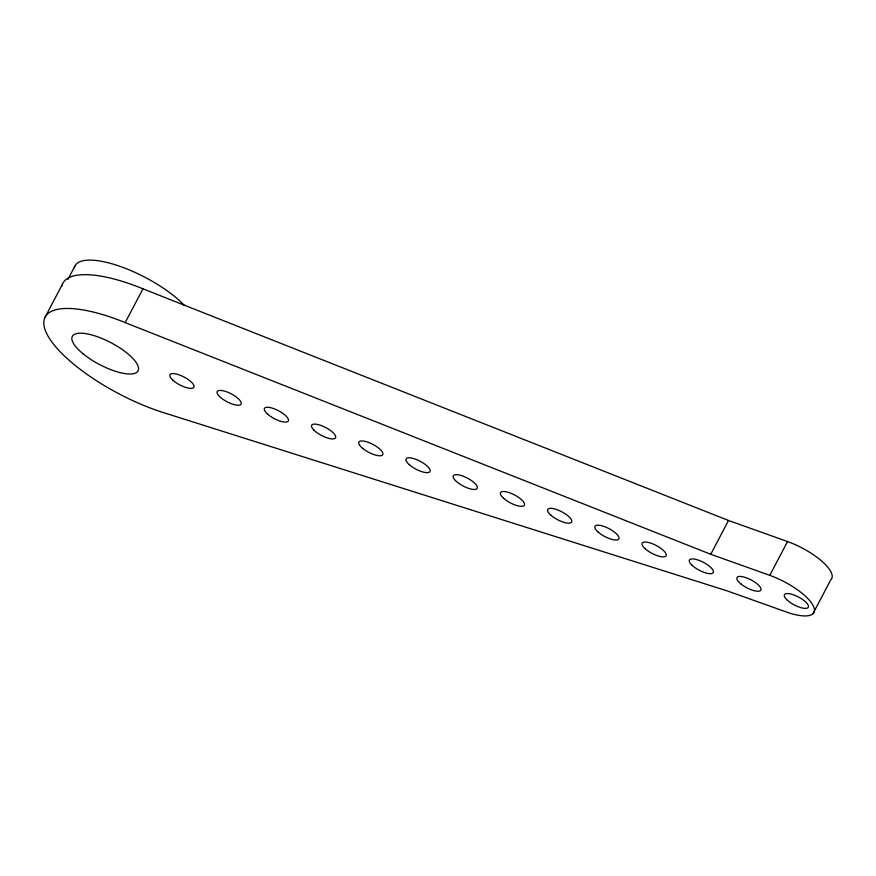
<?xml version="1.0" encoding="UTF-8"?>
<svg xmlns="http://www.w3.org/2000/svg" width="876" height="876" viewBox="0 0 876 876"><rect width="100%" height="100%" fill="white"/><g stroke="black" fill="none" stroke-linecap="round" stroke-linejoin="round"><path stroke-width="1.31" d="M44.753 317.889L62.503 284.087M67.945 279.345L74.799 266.293M125.202 322.62L710.754 554.289L769.785 575.346A40.471 13.447 27.7 0 1 813.508 606.312A40.471 13.447 27.7 0 1 786.407 612.006L727.376 590.95L166.44 413.549A101.189 33.606 27.7 0 1 46.187 332.541A101.189 33.606 27.7 0 1 125.202 322.62L142.952 288.817L728.503 520.486L787.524 541.543A40.471 13.447 27.7 0 1 830.667 579.989L812.917 613.791M710.754 554.289L728.503 520.486M769.785 575.346L787.524 541.543M61.846 286.123A101.189 33.606 27.7 0 1 142.952 288.817M74.34 267.64A67.529 22.426 27.7 0 1 119.213 266.085A67.529 22.426 27.7 0 1 184.595 305.582M221.814 390.521L219.569 390.422A13.49 4.479 27.7 0 0 224.486 400.31L227.541 402.029A13.49 4.479 27.7 0 0 240.889 401.865A13.49 4.479 27.7 0 0 221.814 390.521M82.902 353.674A37.099 12.319 27.7 0 0 137.828 371.238A37.099 12.319 27.7 0 0 94.904 335.88A37.099 12.319 27.7 0 0 82.902 353.674M173.109 380.381A13.49 4.479 27.7 0 0 193.552 387.674A13.49 4.479 27.7 0 0 179.175 374.862A13.49 4.479 27.7 0 0 173.109 380.381M267.541 414.074A13.49 4.479 27.7 0 0 287.996 421.378A13.49 4.479 27.7 0 0 273.608 408.566A13.49 4.479 27.7 0 0 267.541 414.074M313.838 430.039A13.49 4.479 27.7 0 0 334.709 438.558A13.49 4.479 27.7 0 0 322.269 425.955A13.49 4.479 27.7 0 0 313.838 430.039M362.752 448.424A13.49 4.479 27.7 0 0 382.692 454.764A13.49 4.479 27.7 0 0 367.022 441.909A13.49 4.479 27.7 0 0 362.752 448.424M409.201 464.619A13.49 4.479 27.7 0 0 429.656 471.923A13.49 4.479 27.7 0 0 415.268 459.101A13.49 4.479 27.7 0 0 409.201 464.619M503.645 498.324A13.49 4.479 27.7 0 0 524.089 505.616A13.49 4.479 27.7 0 0 509.712 492.805A13.49 4.479 27.7 0 0 503.645 498.324M455.443 480.541A13.49 4.479 27.7 0 0 476.336 489.115A13.49 4.479 27.7 0 0 464.006 476.533A13.49 4.479 27.7 0 0 455.443 480.541M550.862 515.165A13.49 4.479 27.7 0 0 571.316 522.457A13.49 4.479 27.7 0 0 556.928 509.646A13.49 4.479 27.7 0 0 550.862 515.165M645.305 548.858A13.49 4.479 27.7 0 0 665.749 556.161A13.49 4.479 27.7 0 0 651.372 543.339A13.49 4.479 27.7 0 0 645.305 548.858M598.089 532.017A13.49 4.479 27.7 0 0 618.533 539.309A13.49 4.479 27.7 0 0 604.155 526.498A13.49 4.479 27.7 0 0 598.089 532.017M691.887 565.119A13.49 4.479 27.7 0 0 712.648 573.232A13.49 4.479 27.7 0 0 699.541 560.552A13.49 4.479 27.7 0 0 691.887 565.119M741.118 584.106A13.49 4.479 27.7 0 0 760.872 590.128A13.49 4.479 27.7 0 0 744.808 577.284A13.49 4.479 27.7 0 0 741.118 584.106M786.626 599.523A13.49 4.479 27.7 0 0 807.497 607.999A13.49 4.479 27.7 0 0 795.003 595.395A13.49 4.479 27.7 0 0 786.626 599.523"/></g></svg>
